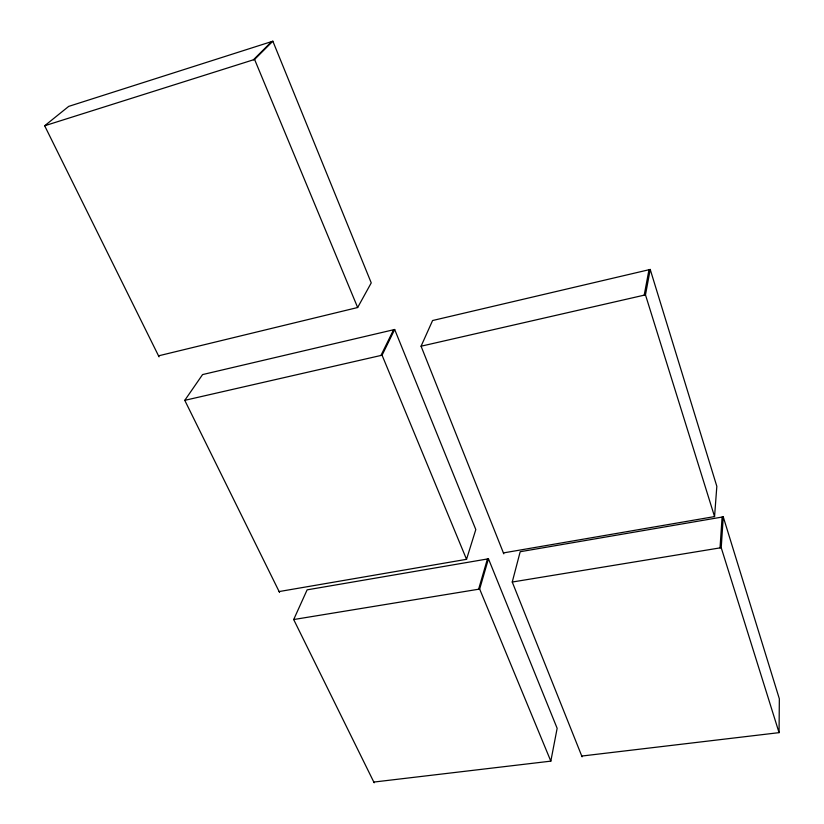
<?xml version="1.0" encoding="UTF-8"?>
<svg xmlns="http://www.w3.org/2000/svg" width="824" height="824" viewBox="0 0 824 824"><rect width="100%" height="100%" fill="white"/><g stroke="black" fill="none" stroke-linecap="round" stroke-linejoin="round"><path stroke-width="1.24" d="M581.765 756.051L779.061 732.649L779.339 698.793L723.256 516.864L520.191 551.72L512.25 582.032L582.074 756.823M779.061 732.649L721.216 547.692L723.256 516.864M720.032 547.888L722.102 517.06M503.423 552.914L714.562 516.586L716.829 486.325L650.218 269.448L432.59 320.526L421.074 346.204L503.783 553.821M714.562 516.586L645.48 294.868L650.218 269.448M644.203 295.157L648.982 269.736M373.818 782.069L550.823 761.139L557.148 728.313L488.457 558.796L307.125 589.85L293.684 619.545L374.178 782.8M550.823 761.139L479.661 589.057L488.457 558.796M478.61 589.222L487.437 558.971M279.12 591.56L466.538 559.321L475.808 529.574L394.675 329.497L202.57 374.58L184.772 400.34L279.542 592.415M466.538 559.321L382.068 355.206L394.675 329.497M380.946 355.463L393.594 329.744M158.538 355.834L357.657 307.517L371.243 282.889L272.847 41.2L68.722 106.378L44.661 125.763L159.042 356.854M44.661 125.763L254.585 59.441L272.847 41.2M253.39 59.812L271.693 41.571M421.074 346.204L645.48 294.868M184.772 400.34L382.068 355.206M512.25 582.032L721.216 547.692M293.684 619.545L479.661 589.057M254.585 59.441L357.657 307.517"/></g></svg>
